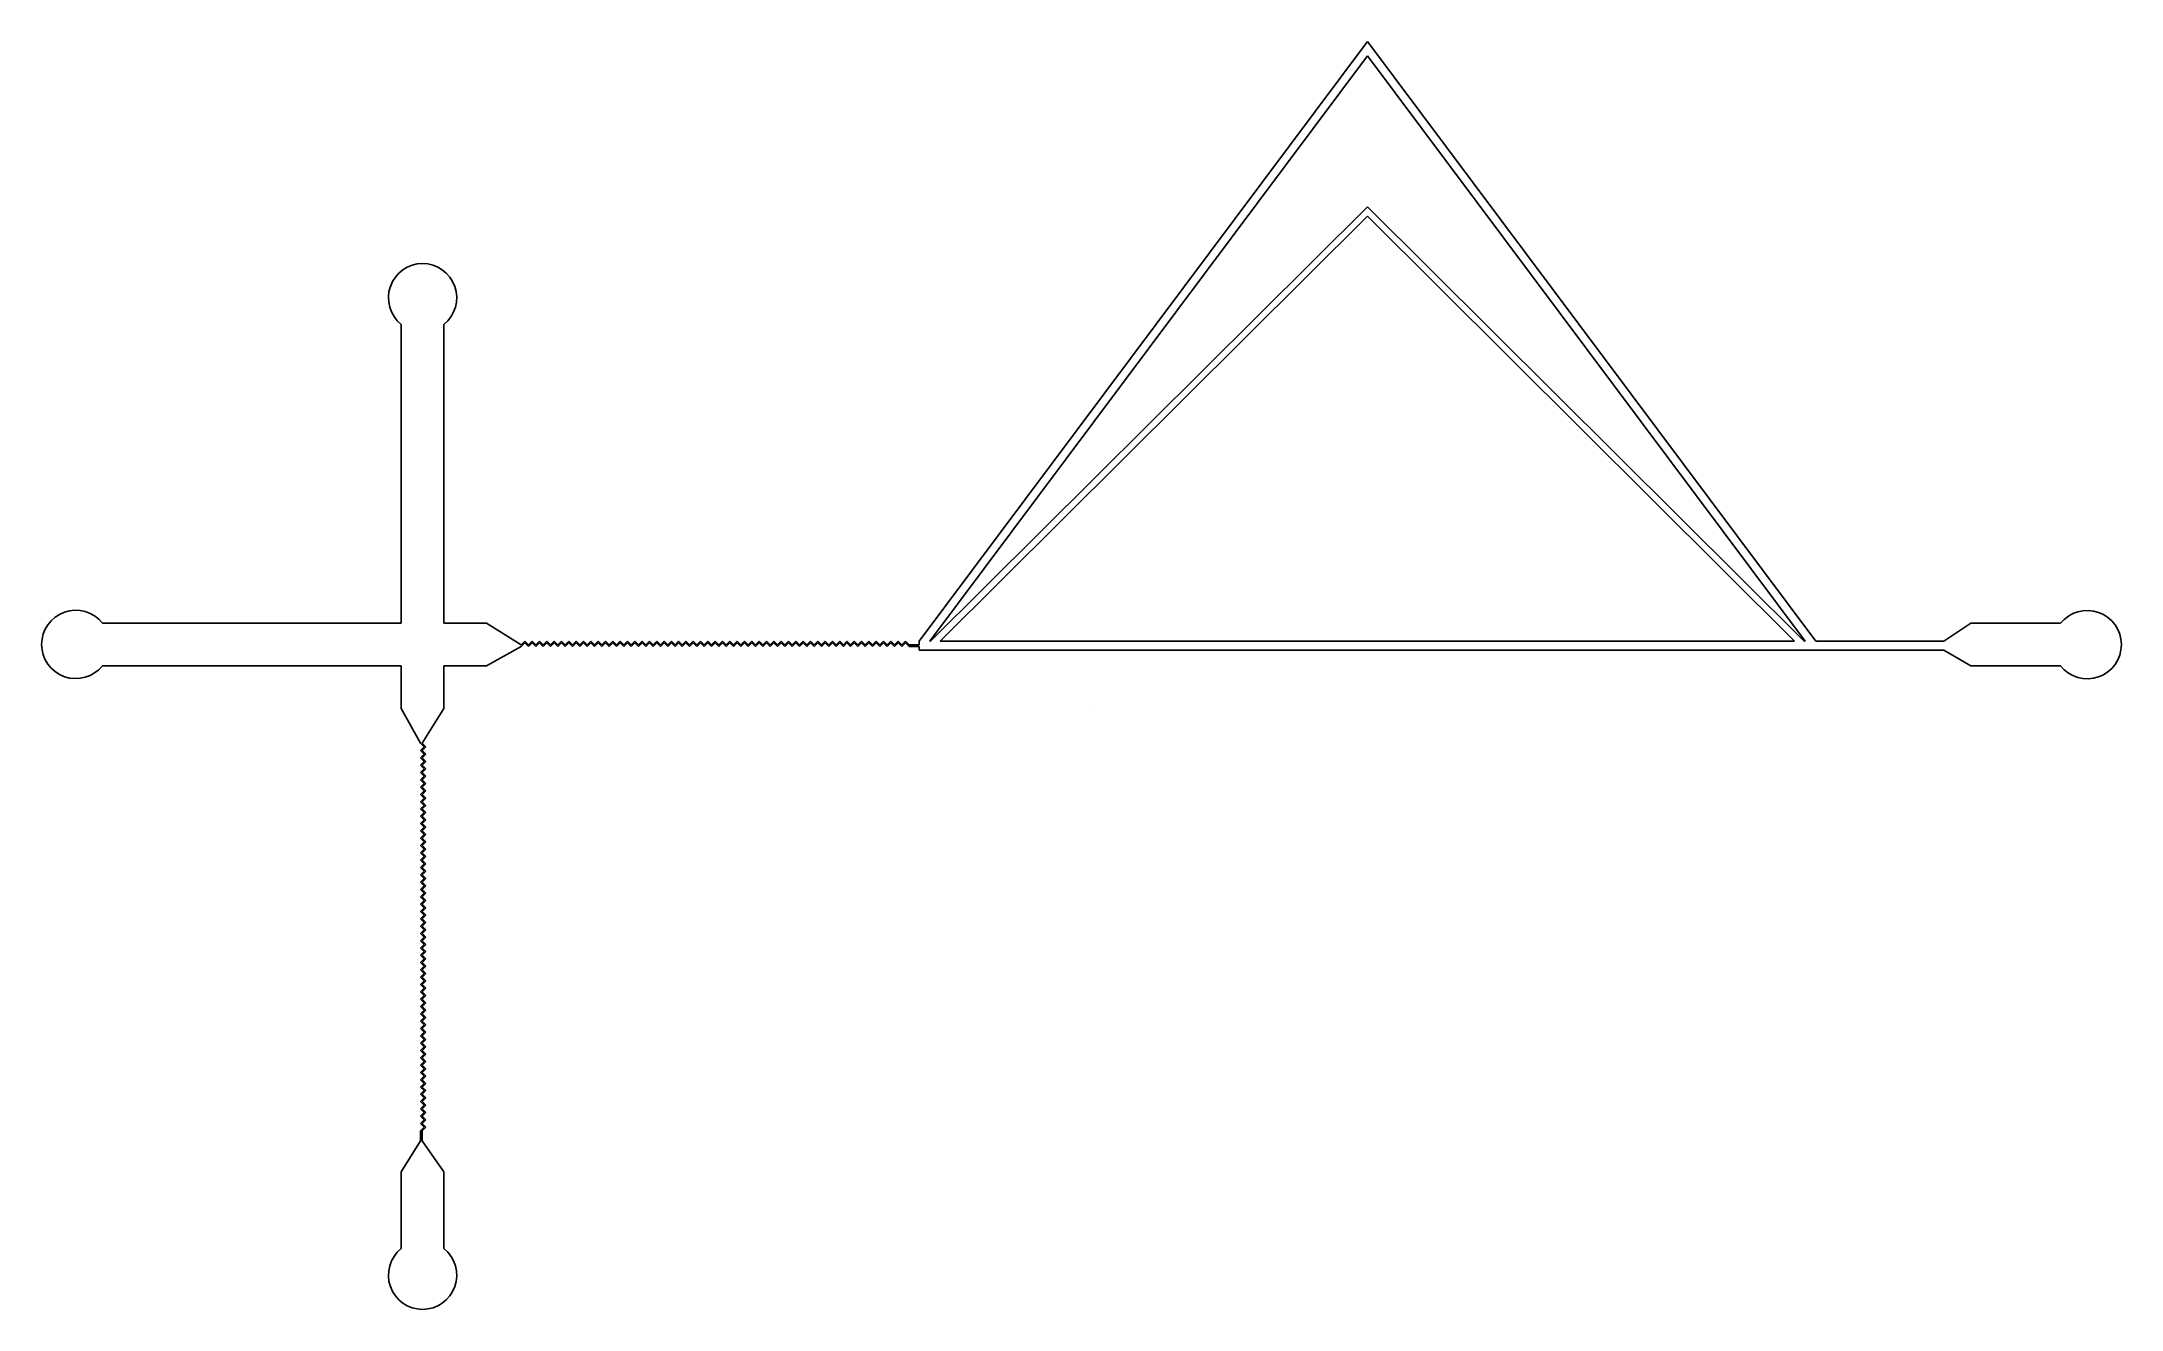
# Model space of a CAD drawing. Header units: millimetres. Extents: x 7768471 to 7817187, y -8279414 to -8249706.
import ezdxf

# ---------------------------------------------------------------- set-up
doc = ezdxf.new("R2010")
doc.units = ezdxf.units.MM
doc.layers.get('0').update_dxf_attribs({"linetype": 'CONTINUOUS', "true_color": 0xffffff})
doc.layers.get('DEFPOINTS').update_dxf_attribs({"linetype": 'CONTINUOUS', "true_color": 0xffffff})

msp = doc.modelspace()

# ---------------------------------------------------------------- linework, layer by layer
at = {"linetype": 'Continuous'}
for p, q in [((7778895, -8263333), (7779708, -8263839)), ((7778895, -8264333), (7779708, -8263882)), ((7788793, -8263839), (7789027, -8263839)), ((7788793, -8263882), (7789027, -8263882)), ((7789027, -8263839), (7789027, -8263811)), ((7789027, -8263882), (7789027, -8263910)), ((7776895, -8265333), (7777346, -8266146)), ((7777895, -8265333), (7777389, -8266146)), ((7777346, -8275231), (7777346, -8275465)), ((7777389, -8275231), (7777389, -8275465)), ((7777346, -8275465), (7776895, -8276190)), ((7777389, -8275465), (7777895, -8276190))]:
    msp.add_line(p, q, dxfattribs=at)
msp.add_line((7793089, -8265280), (7793089, -8265280))
at = {"layer": 'DEFPOINTS', "linetype": 'Continuous'}
for p, q in [((7789027, -8263754), (7799527, -8249706)), ((7789276, -8263754), (7799527, -8250039)), ((7799527, -8249706), (7810027, -8263754)), ((7799527, -8250039), (7809778, -8263754)), ((7789296, -8263754), (7799527, -8253576)), ((7789520, -8263754), (7799527, -8253798)), ((7799527, -8253576), (7809758, -8263754)), ((7799527, -8253798), (7809534, -8263754)), ((7776895, -8256333), (7776895, -8263333)), ((7777895, -8263333), (7777895, -8256333)), ((7776895, -8263333), (7769896, -8263333)), ((7778895, -8263333), (7777895, -8263333)), ((7779793, -8263753), (7779708, -8263839)), ((7779879, -8263839), (7779793, -8263753)), ((7779965, -8263753), (7779879, -8263839)), ((7780051, -8263839), (7779965, -8263753)), ((7780136, -8263753), (7780051, -8263839)), ((7780222, -8263839), (7780136, -8263753)), ((7780308, -8263753), (7780222, -8263839)), ((7780393, -8263839), (7780308, -8263753)), ((7780479, -8263753), (7780393, -8263839)), ((7780565, -8263839), (7780479, -8263753)), ((7780651, -8263753), (7780565, -8263839)), ((7780736, -8263839), (7780651, -8263753)), ((7780822, -8263753), (7780736, -8263839)), ((7780908, -8263839), (7780822, -8263753)), ((7780993, -8263753), (7780908, -8263839)), ((7781079, -8263839), (7780993, -8263753)), ((7781165, -8263753), (7781079, -8263839)), ((7781251, -8263839), (7781165, -8263753)), ((7781336, -8263753), (7781251, -8263839)), ((7781422, -8263839), (7781336, -8263753)), ((7781508, -8263753), (7781422, -8263839)), ((7781593, -8263839), (7781508, -8263753)), ((7781679, -8263753), (7781593, -8263839)), ((7781765, -8263839), (7781679, -8263753)), ((7781851, -8263753), (7781765, -8263839)), ((7781936, -8263839), (7781851, -8263753)), ((7782022, -8263753), (7781936, -8263839)), ((7782108, -8263839), (7782022, -8263753)), ((7782193, -8263753), (7782108, -8263839)), ((7782279, -8263839), (7782193, -8263753)), ((7782365, -8263753), (7782279, -8263839)), ((7782451, -8263839), (7782365, -8263753)), ((7782536, -8263753), (7782451, -8263839)), ((7782622, -8263839), (7782536, -8263753)), ((7782708, -8263753), (7782622, -8263839)), ((7782793, -8263839), (7782708, -8263753)), ((7782879, -8263753), (7782793, -8263839)), ((7782965, -8263839), (7782879, -8263753)), ((7783051, -8263753), (7782965, -8263839)), ((7783136, -8263839), (7783051, -8263753)), ((7783222, -8263753), (7783136, -8263839)), ((7783308, -8263839), (7783222, -8263753)), ((7783393, -8263753), (7783308, -8263839)), ((7783479, -8263839), (7783393, -8263753)), ((7783565, -8263753), (7783479, -8263839)), ((7783651, -8263839), (7783565, -8263753)), ((7783736, -8263753), (7783651, -8263839)), ((7783822, -8263839), (7783736, -8263753)), ((7783908, -8263753), (7783822, -8263839)), ((7783993, -8263839), (7783908, -8263753)), ((7784079, -8263753), (7783993, -8263839)), ((7784165, -8263839), (7784079, -8263753)), ((7784251, -8263753), (7784165, -8263839)), ((7784336, -8263839), (7784251, -8263753)), ((7784422, -8263753), (7784336, -8263839)), ((7784508, -8263839), (7784422, -8263753)), ((7784593, -8263753), (7784508, -8263839)), ((7784679, -8263839), (7784593, -8263753)), ((7784765, -8263753), (7784679, -8263839)), ((7784851, -8263839), (7784765, -8263753)), ((7784936, -8263753), (7784851, -8263839)), ((7785022, -8263839), (7784936, -8263753)), ((7785108, -8263753), (7785022, -8263839)), ((7785193, -8263839), (7785108, -8263753)), ((7785279, -8263753), (7785193, -8263839)), ((7785365, -8263839), (7785279, -8263753)), ((7785451, -8263753), (7785365, -8263839)), ((7785536, -8263839), (7785451, -8263753)), ((7785622, -8263753), (7785536, -8263839)), ((7785708, -8263839), (7785622, -8263753)), ((7785793, -8263753), (7785708, -8263839)), ((7785879, -8263839), (7785793, -8263753)), ((7785965, -8263753), (7785879, -8263839)), ((7786051, -8263839), (7785965, -8263753)), ((7786136, -8263753), (7786051, -8263839)), ((7786222, -8263839), (7786136, -8263753)), ((7786308, -8263753), (7786222, -8263839)), ((7786393, -8263839), (7786308, -8263753)), ((7786479, -8263753), (7786393, -8263839)), ((7786565, -8263839), (7786479, -8263753)), ((7786651, -8263753), (7786565, -8263839)), ((7786736, -8263839), (7786651, -8263753)), ((7786822, -8263753), (7786736, -8263839)), ((7786908, -8263839), (7786822, -8263753)), ((7786993, -8263753), (7786908, -8263839)), ((7787079, -8263839), (7786993, -8263753)), ((7787165, -8263753), (7787079, -8263839)), ((7787251, -8263839), (7787165, -8263753)), ((7787336, -8263753), (7787251, -8263839)), ((7787422, -8263839), (7787336, -8263753)), ((7787508, -8263753), (7787422, -8263839)), ((7787593, -8263839), (7787508, -8263753)), ((7787679, -8263753), (7787593, -8263839)), ((7787765, -8263839), (7787679, -8263753)), ((7787851, -8263753), (7787765, -8263839)), ((7787936, -8263839), (7787851, -8263753)), ((7788022, -8263753), (7787936, -8263839)), ((7788108, -8263839), (7788022, -8263753)), ((7788193, -8263753), (7788108, -8263839)), ((7788279, -8263839), (7788193, -8263753)), ((7788365, -8263753), (7788279, -8263839)), ((7788451, -8263839), (7788365, -8263753)), ((7788536, -8263753), (7788451, -8263839)), ((7788622, -8263839), (7788536, -8263753)), ((7788708, -8263753), (7788622, -8263839)), ((7788793, -8263839), (7788708, -8263753)), ((7789027, -8263811), (7789027, -8263754)), ((7789276, -8263754), (7789296, -8263754)), ((7789520, -8263754), (7809534, -8263754)), ((7809758, -8263754), (7809778, -8263754)), ((7810027, -8263754), (7813027, -8263754)), ((7813659, -8263337), (7813027, -8263754)), ((7815763, -8263337), (7813659, -8263337)), ((7779708, -8263882), (7779793, -8263796)), ((7779793, -8263796), (7779879, -8263882)), ((7779879, -8263882), (7779965, -8263796)), ((7779965, -8263796), (7780051, -8263882)), ((7780051, -8263882), (7780136, -8263796)), ((7780136, -8263796), (7780222, -8263882)), ((7780222, -8263882), (7780308, -8263796)), ((7780308, -8263796), (7780393, -8263882)), ((7780393, -8263882), (7780479, -8263796)), ((7780479, -8263796), (7780565, -8263882)), ((7780565, -8263882), (7780651, -8263796)), ((7780651, -8263796), (7780736, -8263882)), ((7780736, -8263882), (7780822, -8263796)), ((7780822, -8263796), (7780908, -8263882)), ((7780908, -8263882), (7780993, -8263796)), ((7780993, -8263796), (7781079, -8263882)), ((7781079, -8263882), (7781165, -8263796)), ((7781165, -8263796), (7781251, -8263882)), ((7781251, -8263882), (7781336, -8263796)), ((7781336, -8263796), (7781422, -8263882)), ((7781422, -8263882), (7781508, -8263796)), ((7781508, -8263796), (7781593, -8263882)), ((7781593, -8263882), (7781679, -8263796)), ((7781679, -8263796), (7781765, -8263882)), ((7781765, -8263882), (7781851, -8263796)), ((7781851, -8263796), (7781936, -8263882)), ((7781936, -8263882), (7782022, -8263796)), ((7782022, -8263796), (7782108, -8263882)), ((7782108, -8263882), (7782193, -8263796)), ((7782193, -8263796), (7782279, -8263882)), ((7782279, -8263882), (7782365, -8263796)), ((7782365, -8263796), (7782451, -8263882)), ((7782451, -8263882), (7782536, -8263796)), ((7782536, -8263796), (7782622, -8263882)), ((7782622, -8263882), (7782708, -8263796)), ((7782708, -8263796), (7782793, -8263882)), ((7782793, -8263882), (7782879, -8263796)), ((7782879, -8263796), (7782965, -8263882)), ((7782965, -8263882), (7783051, -8263796)), ((7783051, -8263796), (7783136, -8263882)), ((7783136, -8263882), (7783222, -8263796)), ((7783222, -8263796), (7783308, -8263882)), ((7783308, -8263882), (7783393, -8263796)), ((7783393, -8263796), (7783479, -8263882)), ((7783479, -8263882), (7783565, -8263796)), ((7783565, -8263796), (7783651, -8263882)), ((7783651, -8263882), (7783736, -8263796)), ((7783736, -8263796), (7783822, -8263882)), ((7783822, -8263882), (7783908, -8263796)), ((7783908, -8263796), (7783993, -8263882)), ((7783993, -8263882), (7784079, -8263796)), ((7784079, -8263796), (7784165, -8263882)), ((7784165, -8263882), (7784251, -8263796)), ((7784251, -8263796), (7784336, -8263882)), ((7784336, -8263882), (7784422, -8263796)), ((7784422, -8263796), (7784508, -8263882)), ((7784508, -8263882), (7784593, -8263796)), ((7784593, -8263796), (7784679, -8263882)), ((7784679, -8263882), (7784765, -8263796)), ((7784765, -8263796), (7784851, -8263882)), ((7784851, -8263882), (7784936, -8263796)), ((7784936, -8263796), (7785022, -8263882)), ((7785022, -8263882), (7785108, -8263796)), ((7785108, -8263796), (7785193, -8263882)), ((7785193, -8263882), (7785279, -8263796)), ((7785279, -8263796), (7785365, -8263882)), ((7785365, -8263882), (7785451, -8263796)), ((7785451, -8263796), (7785536, -8263882)), ((7785536, -8263882), (7785622, -8263796)), ((7785622, -8263796), (7785708, -8263882)), ((7785708, -8263882), (7785793, -8263796)), ((7785793, -8263796), (7785879, -8263882)), ((7785879, -8263882), (7785965, -8263796)), ((7785965, -8263796), (7786051, -8263882)), ((7786051, -8263882), (7786136, -8263796)), ((7786136, -8263796), (7786222, -8263882)), ((7786222, -8263882), (7786308, -8263796)), ((7786308, -8263796), (7786393, -8263882)), ((7786393, -8263882), (7786479, -8263796)), ((7786479, -8263796), (7786565, -8263882)), ((7786565, -8263882), (7786651, -8263796)), ((7786651, -8263796), (7786736, -8263882)), ((7786736, -8263882), (7786822, -8263796)), ((7786822, -8263796), (7786908, -8263882)), ((7786908, -8263882), (7786993, -8263796)), ((7786993, -8263796), (7787079, -8263882)), ((7787079, -8263882), (7787165, -8263796)), ((7787165, -8263796), (7787251, -8263882)), ((7787251, -8263882), (7787336, -8263796)), ((7787336, -8263796), (7787422, -8263882)), ((7787422, -8263882), (7787508, -8263796)), ((7787508, -8263796), (7787593, -8263882)), ((7787593, -8263882), (7787679, -8263796)), ((7787679, -8263796), (7787765, -8263882)), ((7787765, -8263882), (7787851, -8263796)), ((7787851, -8263796), (7787936, -8263882)), ((7787936, -8263882), (7788022, -8263796)), ((7788022, -8263796), (7788108, -8263882)), ((7788108, -8263882), (7788193, -8263796)), ((7788193, -8263796), (7788279, -8263882)), ((7788279, -8263882), (7788365, -8263796)), ((7788365, -8263796), (7788451, -8263882)), ((7788451, -8263882), (7788536, -8263796)), ((7788536, -8263796), (7788622, -8263882)), ((7788622, -8263882), (7788708, -8263796)), ((7788708, -8263796), (7788793, -8263882)), ((7789027, -8263910), (7789027, -8263966)), ((7789027, -8263966), (7810027, -8263966)), ((7810027, -8263966), (7813027, -8263966)), ((7813027, -8263966), (7813659, -8264337)), ((7769896, -8264333), (7776895, -8264333)), ((7776895, -8264333), (7776895, -8265333)), ((7777895, -8265333), (7777895, -8264333)), ((7777895, -8264333), (7778895, -8264333)), ((7815763, -8264337), (7813659, -8264337)), ((7777346, -8266146), (7777432, -8266231)), ((7777475, -8266231), (7777389, -8266146)), ((7777432, -8266231), (7777346, -8266317)), ((7777346, -8266317), (7777432, -8266403)), ((7777432, -8266403), (7777346, -8266488)), ((7777346, -8266488), (7777432, -8266574)), ((7777432, -8266574), (7777346, -8266660)), ((7777346, -8266660), (7777432, -8266746)), ((7777389, -8266317), (7777475, -8266231)), ((7777475, -8266403), (7777389, -8266317)), ((7777389, -8266488), (7777475, -8266403)), ((7777475, -8266574), (7777389, -8266488)), ((7777389, -8266660), (7777475, -8266574)), ((7777475, -8266746), (7777389, -8266660)), ((7777432, -8266746), (7777346, -8266831)), ((7777346, -8266831), (7777432, -8266917)), ((7777432, -8266917), (7777346, -8267003)), ((7777346, -8267003), (7777432, -8267088)), ((7777432, -8267088), (7777346, -8267174)), ((7777389, -8266831), (7777475, -8266746)), ((7777475, -8266917), (7777389, -8266831)), ((7777389, -8267003), (7777475, -8266917)), ((7777475, -8267088), (7777389, -8267003)), ((7777389, -8267174), (7777475, -8267088)), ((7777346, -8267174), (7777432, -8267260)), ((7777432, -8267260), (7777346, -8267346)), ((7777346, -8267346), (7777432, -8267431)), ((7777432, -8267431), (7777346, -8267517)), ((7777346, -8267517), (7777432, -8267603)), ((7777432, -8267603), (7777346, -8267688)), ((7777475, -8267260), (7777389, -8267174)), ((7777389, -8267346), (7777475, -8267260)), ((7777475, -8267431), (7777389, -8267346)), ((7777389, -8267517), (7777475, -8267431)), ((7777475, -8267603), (7777389, -8267517)), ((7777389, -8267688), (7777475, -8267603)), ((7777346, -8267688), (7777432, -8267774)), ((7777432, -8267774), (7777346, -8267860)), ((7777346, -8267860), (7777432, -8267946)), ((7777432, -8267946), (7777346, -8268031)), ((7777346, -8268031), (7777432, -8268117)), ((7777432, -8268117), (7777346, -8268203)), ((7777475, -8267774), (7777389, -8267688)), ((7777389, -8267860), (7777475, -8267774)), ((7777475, -8267946), (7777389, -8267860)), ((7777389, -8268031), (7777475, -8267946)), ((7777475, -8268117), (7777389, -8268031)), ((7777389, -8268203), (7777475, -8268117)), ((7777346, -8268203), (7777432, -8268288)), ((7777432, -8268288), (7777346, -8268374)), ((7777346, -8268374), (7777432, -8268460)), ((7777432, -8268460), (7777346, -8268546)), ((7777346, -8268546), (7777432, -8268631)), ((7777475, -8268288), (7777389, -8268203)), ((7777389, -8268374), (7777475, -8268288)), ((7777475, -8268460), (7777389, -8268374)), ((7777389, -8268546), (7777475, -8268460)), ((7777475, -8268631), (7777389, -8268546)), ((7777432, -8268631), (7777346, -8268717)), ((7777346, -8268717), (7777432, -8268803)), ((7777432, -8268803), (7777346, -8268888)), ((7777346, -8268888), (7777432, -8268974)), ((7777432, -8268974), (7777346, -8269060)), ((7777346, -8269060), (7777432, -8269146)), ((7777389, -8268717), (7777475, -8268631)), ((7777475, -8268803), (7777389, -8268717)), ((7777389, -8268888), (7777475, -8268803)), ((7777475, -8268974), (7777389, -8268888)), ((7777389, -8269060), (7777475, -8268974)), ((7777475, -8269146), (7777389, -8269060)), ((7777432, -8269146), (7777346, -8269231)), ((7777346, -8269231), (7777432, -8269317)), ((7777432, -8269317), (7777346, -8269403)), ((7777346, -8269403), (7777432, -8269488)), ((7777432, -8269488), (7777346, -8269574)), ((7777346, -8269574), (7777432, -8269660)), ((7777389, -8269231), (7777475, -8269146)), ((7777475, -8269317), (7777389, -8269231)), ((7777389, -8269403), (7777475, -8269317)), ((7777475, -8269488), (7777389, -8269403)), ((7777389, -8269574), (7777475, -8269488)), ((7777475, -8269660), (7777389, -8269574)), ((7777432, -8269660), (7777346, -8269746)), ((7777346, -8269746), (7777432, -8269831)), ((7777432, -8269831), (7777346, -8269917)), ((7777346, -8269917), (7777432, -8270003)), ((7777432, -8270003), (7777346, -8270088)), ((7777346, -8270088), (7777432, -8270174)), ((7777389, -8269746), (7777475, -8269660)), ((7777475, -8269831), (7777389, -8269746)), ((7777389, -8269917), (7777475, -8269831)), ((7777475, -8270003), (7777389, -8269917)), ((7777389, -8270088), (7777475, -8270003)), ((7777475, -8270174), (7777389, -8270088)), ((7777432, -8270174), (7777346, -8270260)), ((7777346, -8270260), (7777432, -8270346)), ((7777432, -8270346), (7777346, -8270431)), ((7777346, -8270431), (7777432, -8270517)), ((7777432, -8270517), (7777346, -8270603)), ((7777389, -8270260), (7777475, -8270174)), ((7777475, -8270346), (7777389, -8270260)), ((7777389, -8270431), (7777475, -8270346)), ((7777475, -8270517), (7777389, -8270431)), ((7777389, -8270603), (7777475, -8270517)), ((7777346, -8270603), (7777432, -8270688)), ((7777432, -8270688), (7777346, -8270774)), ((7777346, -8270774), (7777432, -8270860)), ((7777432, -8270860), (7777346, -8270946)), ((7777346, -8270946), (7777432, -8271031)), ((7777432, -8271031), (7777346, -8271117)), ((7777475, -8270688), (7777389, -8270603)), ((7777389, -8270774), (7777475, -8270688)), ((7777475, -8270860), (7777389, -8270774)), ((7777389, -8270946), (7777475, -8270860)), ((7777475, -8271031), (7777389, -8270946)), ((7777389, -8271117), (7777475, -8271031)), ((7777346, -8271117), (7777432, -8271203)), ((7777432, -8271203), (7777346, -8271288)), ((7777346, -8271288), (7777432, -8271374)), ((7777432, -8271374), (7777346, -8271460)), ((7777346, -8271460), (7777432, -8271546)), ((7777432, -8271546), (7777346, -8271631)), ((7777475, -8271203), (7777389, -8271117)), ((7777389, -8271288), (7777475, -8271203)), ((7777475, -8271374), (7777389, -8271288)), ((7777389, -8271460), (7777475, -8271374)), ((7777475, -8271546), (7777389, -8271460)), ((7777389, -8271631), (7777475, -8271546)), ((7777346, -8271631), (7777432, -8271717)), ((7777432, -8271717), (7777346, -8271803)), ((7777346, -8271803), (7777432, -8271888)), ((7777432, -8271888), (7777346, -8271974)), ((7777346, -8271974), (7777432, -8272060)), ((7777475, -8271717), (7777389, -8271631)), ((7777389, -8271803), (7777475, -8271717)), ((7777475, -8271888), (7777389, -8271803)), ((7777389, -8271974), (7777475, -8271888)), ((7777475, -8272060), (7777389, -8271974)), ((7777432, -8272060), (7777346, -8272146)), ((7777346, -8272146), (7777432, -8272231)), ((7777432, -8272231), (7777346, -8272317)), ((7777346, -8272317), (7777432, -8272403)), ((7777432, -8272403), (7777346, -8272488)), ((7777346, -8272488), (7777432, -8272574)), ((7777389, -8272146), (7777475, -8272060)), ((7777475, -8272231), (7777389, -8272146)), ((7777389, -8272317), (7777475, -8272231)), ((7777475, -8272403), (7777389, -8272317)), ((7777389, -8272488), (7777475, -8272403)), ((7777475, -8272574), (7777389, -8272488)), ((7777432, -8272574), (7777346, -8272660)), ((7777346, -8272660), (7777432, -8272746)), ((7777432, -8272746), (7777346, -8272831)), ((7777346, -8272831), (7777432, -8272917)), ((7777432, -8272917), (7777346, -8273003)), ((7777346, -8273003), (7777432, -8273088)), ((7777389, -8272660), (7777475, -8272574)), ((7777475, -8272746), (7777389, -8272660)), ((7777389, -8272831), (7777475, -8272746)), ((7777475, -8272917), (7777389, -8272831)), ((7777389, -8273003), (7777475, -8272917)), ((7777475, -8273088), (7777389, -8273003)), ((7777432, -8273088), (7777346, -8273174)), ((7777346, -8273174), (7777432, -8273260)), ((7777432, -8273260), (7777346, -8273346)), ((7777346, -8273346), (7777432, -8273431)), ((7777432, -8273431), (7777346, -8273517)), ((7777389, -8273174), (7777475, -8273088)), ((7777475, -8273260), (7777389, -8273174)), ((7777389, -8273346), (7777475, -8273260)), ((7777475, -8273431), (7777389, -8273346)), ((7777389, -8273517), (7777475, -8273431)), ((7777346, -8273517), (7777432, -8273603)), ((7777432, -8273603), (7777346, -8273688)), ((7777346, -8273688), (7777432, -8273774)), ((7777432, -8273774), (7777346, -8273860)), ((7777346, -8273860), (7777432, -8273946)), ((7777432, -8273946), (7777346, -8274031)), ((7777475, -8273603), (7777389, -8273517)), ((7777389, -8273688), (7777475, -8273603)), ((7777475, -8273774), (7777389, -8273688)), ((7777389, -8273860), (7777475, -8273774)), ((7777475, -8273946), (7777389, -8273860)), ((7777389, -8274031), (7777475, -8273946)), ((7777346, -8274031), (7777432, -8274117)), ((7777432, -8274117), (7777346, -8274203)), ((7777346, -8274203), (7777432, -8274288)), ((7777432, -8274288), (7777346, -8274374)), ((7777346, -8274374), (7777432, -8274460)), ((7777432, -8274460), (7777346, -8274546)), ((7777475, -8274117), (7777389, -8274031)), ((7777389, -8274203), (7777475, -8274117)), ((7777475, -8274288), (7777389, -8274203)), ((7777389, -8274374), (7777475, -8274288)), ((7777475, -8274460), (7777389, -8274374)), ((7777389, -8274546), (7777475, -8274460)), ((7777346, -8274546), (7777432, -8274631)), ((7777432, -8274631), (7777346, -8274717)), ((7777346, -8274717), (7777432, -8274803)), ((7777432, -8274803), (7777346, -8274888)), ((7777346, -8274888), (7777432, -8274974)), ((7777475, -8274631), (7777389, -8274546)), ((7777389, -8274717), (7777475, -8274631)), ((7777475, -8274803), (7777389, -8274717)), ((7777389, -8274888), (7777475, -8274803)), ((7777475, -8274974), (7777389, -8274888)), ((7777432, -8274974), (7777346, -8275060)), ((7777346, -8275060), (7777432, -8275146)), ((7777432, -8275146), (7777346, -8275231)), ((7777389, -8275060), (7777475, -8274974)), ((7777475, -8275146), (7777389, -8275060)), ((7777389, -8275231), (7777475, -8275146)), ((7776895, -8276190), (7776895, -8277990)), ((7777895, -8277990), (7777895, -8276190))]:
    msp.add_line(p, q, dxfattribs=at)
for centre, start, end in [((7777395, -8255708), 308.6822, 231.3178), ((7769271, -8263833), 38.6822, 321.3178), ((7816387, -8263837), 218.6822, 141.3178), ((7777395, -8278614), 128.6822, 51.3178)]:
    msp.add_arc(centre, 800, start, end, dxfattribs=at)

doc.saveas('drawing.dxf')
